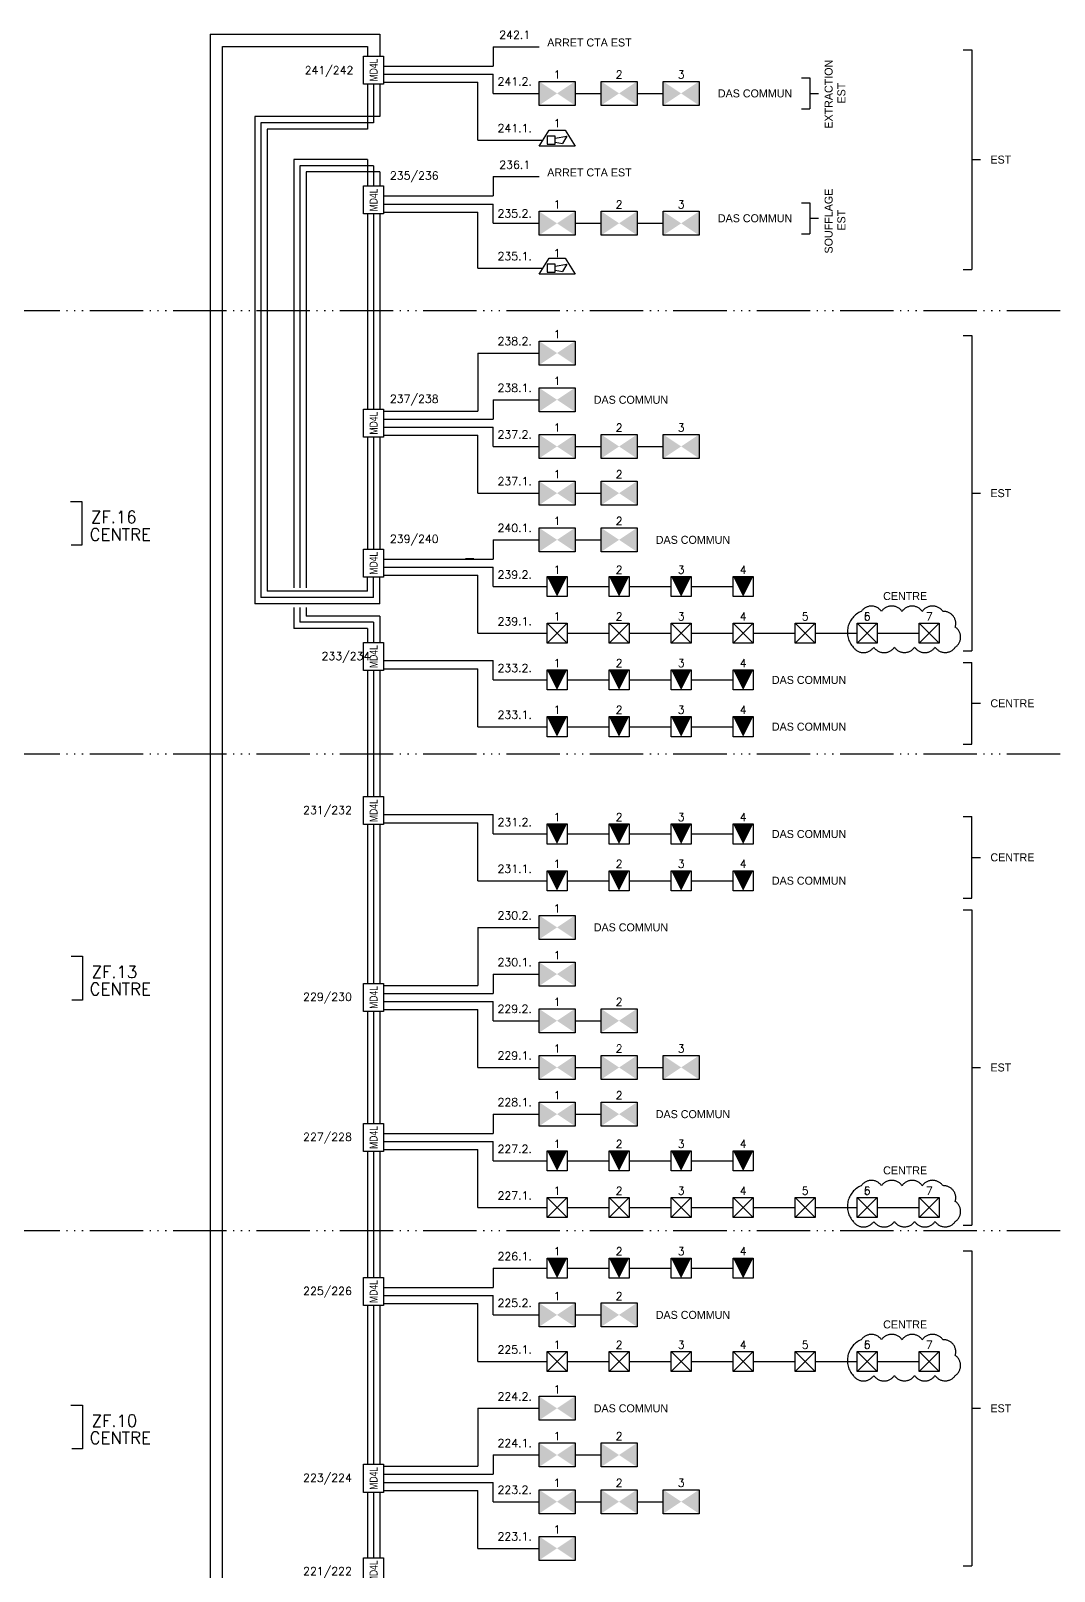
# Model space of a CAD drawing. Header units: millimetres. Extents: x 3366 to 4352, y -3415 to -2128.
# Drawn here: x 3896.4 to 4126.6, y -2689 to -2342.6 of the extents above; entities that cross this region are included whole.
import ezdxf
from ezdxf.enums import TextEntityAlignment as Align

# ---------------------------------------------------------------- set-up
doc = ezdxf.new("R2010")
doc.units = ezdxf.units.MM
doc.linetypes.add('ACAD_ISO06W100', pattern=[37.5, 24, -3, 0.5, -3, 0.5, -3, 0.5, -3])
for name, color, linetype in [('CCF', 6, 'Continuous'), ('JCC-ADRESSAGE', 6, 'Continuous'), ('JCC-ALARME GENERALE SELECTIVE', 3, 'Continuous'), ('JCC-CABLE1', 90, 'CABLE1'), ('JCC-CABLE2', 1, 'CABLE2'), ('JCC-CABLE3', 4, 'CABLE3'), ('JCC-CABLE4', 210, 'CABLE4'), ('JCC-CABLE5', 160, 'CABLE5'), ('JCC-ELEMENT DEPORTE_4 L DAS', 1, 'Continuous'), ('JCC-SYNOPTIQUE', 7, 'ACAD_ISO06W100')]:
    doc.layers.add(name, color=color, linetype=linetype)
for name, color, linetype, lineweight in [('JCC-DIFFUSEUR SONORE', 3, 'Continuous', 25), ('JCC-MD4L', 1, 'Continuous', 0), ('JCC-PCF', 1, 'Continuous', 25)]:
    doc.layers.add(name, color=color, linetype=linetype, lineweight=lineweight)
doc.styles.add('HELVL', font='ROMAND.SHX')
doc.styles.add('TEXTE', font='romans.shx')
doc.linetypes.add('CABLE1', pattern='A,3,-0.2,["/",Standard,S=1,R=0,X=0,Y=-0.5],-0.9', length=4.1)
doc.linetypes.add('CABLE2', pattern='A,3,-0.2,["//",Standard,S=1,R=0,X=0,Y=-0.5],-1.9', length=5.1)
doc.linetypes.add('CABLE3', pattern='A,3,-0.3,["*",Standard,S=1,R=0,X=0,Y=-0.5],-1', length=4.3)
doc.linetypes.add('CABLE4', pattern='A,3,-0.3,["**",Standard,S=1,R=0,X=0,Y=-0.5],-2', length=5.3)
doc.linetypes.add('CABLE5', pattern='A,3,-0.3,["~",Standard,S=1.5,R=0,X=0,Y=-0.85],-1.3', length=4.6)

# ---------------------------------------------------------------- blocks, each defined once
blk = doc.blocks.new('MD4L')
at = {"layer": 'JCC-ELEMENT DEPORTE_4 L DAS', "color": 0}
blk.add_lwpolyline([(-3.5, 2.5), (3.5, 2.5), (3.5, -2.5), (-3.5, -2.5)], close=True, dxfattribs=at)
at = {"layer": 'JCC-ADRESSAGE', "style": 'TEXTE'}
blk.add_attdef('ADRESSE', text='', height=3, dxfattribs=at).set_placement((0, 5), align=Align.MIDDLE)
at = {"layer": 'JCC-ELEMENT DEPORTE_4 L DAS', "color": 0, "width": 0.8}
blk.add_text('MD4L', height=2, dxfattribs=at).set_placement((0, 0), align=Align.MIDDLE_CENTER)
blk = doc.blocks.new('alarme générale selective')
at = {"layer": 'JCC-ALARME GENERALE SELECTIVE', "color": 0}
for p, q in [((2.5, -2.5), (-2.5, 2.5)), ((-2.5, -2.5), (2.5, 2.5))]:
    blk.add_line(p, q, dxfattribs=at)
blk.add_lwpolyline([(-2.5, 2.5), (2.5, 2.5), (2.5, -2.5), (-2.5, -2.5)], close=True, dxfattribs=at)
at = {"layer": 'JCC-ADRESSAGE', "style": 'TEXTE'}
blk.add_attdef('ADRESSE', text='', height=3, dxfattribs=at).set_placement((0, 5), align=Align.MIDDLE)
blk = doc.blocks.new('pcf')
for p, q in [((-2.5, -2.5), (-2.5, 2.5)), ((-2.5, 2.5), (2.5, 2.5)), ((2.5, 2.5), (2.5, -2.5)), ((2.5, -2.5), (-2.5, -2.5))]:
    blk.add_line(p, q)
blk.add_lwpolyline([(0, 2.5, 5, 0, 0), (0, -2.5, 0, 0, 0)], format="xyseb")
at = {"flags": 1}
for tag, p in [('SURVEILLANCE', (0.47, 9.4)), ('SYMB_GRAPH', (0.3, 7.54)), ('SYMB_VIC', (-0.15, 5.75)), ('MODULE', (-0.31, 2.9)), ('SYMB_VISIODEF', (0, 1.25)), ('ADRESSE', (0, -1.5)), ('METIER', (-0.07, -4.13)), ('VARIANTE', (0, -9.75)), ('POSITION', (0.16, -7.82)), ('CENTRALE', (0, -11.19)), ('TYPE', (0.31, -12.52))]:
    blk.add_attdef(tag, text='', height=2.5, dxfattribs=at).set_placement(p, align=Align.CENTER)
for tag, p in [('LIBELLE', (0, 4)), ('LIBELLEZONE', (0, -6.5))]:
    blk.add_attdef(tag, text='', height=2.5).set_placement(p, align=Align.CENTER)
blk = doc.blocks.new('ccf')
blk.add_lwpolyline([(-4.5, 3), (4.5, 3), (4.5, -3), (-4.5, -3)], close=True)
for points in [[(-4.5, 3), (0, 0), (-4.5, -3), (0, 0)], [(4.5, 3), (0, 0), (4.5, -3), (0, 0)]]:
    blk.add_solid(points)
at = {"flags": 1}
for tag, p in [('SURVEILLANCE', (-0.4, 9.45)), ('SYMB_GRAPH', (-1.11, 8.01)), ('SYMB_VIC', (-0.3, 5.75)), ('MODULE', (-1.19, 2.95)), ('SYMB_VISIODEF', (0, 1.25)), ('ADRESSE', (0, -1.5)), ('METIER', (-0.22, -4.11)), ('POSITION', (-0.72, -7.78)), ('VARIANTE', (0, -9.75)), ('TYPE', (-0.89, -9.34)), ('CENTRALE', (-0.3, -11.63))]:
    blk.add_attdef(tag, text='', height=2.5, dxfattribs=at).set_placement(p, align=Align.CENTER)
for tag, p in [('LIBELLE', (0, 4)), ('LIBELLEZONE', (0, -6.5))]:
    blk.add_attdef(tag, text='', height=2.5).set_placement(p, align=Align.CENTER)
blk = doc.blocks.new('avsu')
for p, q in [((-4.5, -2), (-2, 2)), ((-0.48, 0), (2.43, 0.51)), ((2.43, 0.51), (1.4, -1.33)), ((2, 2), (4.5, -2)), ((-0.48, -1), (1.4, -1.33))]:
    blk.add_line(p, q)
blk.add_lwpolyline([(-2.48, -1.5), (-0.48, -1.5), (-0.48, 0.5), (-2.48, 0.5)], close=True)
for points in [[(-2, 2), (2, 2)], [(4.5, -2), (-4.5, -2)]]:
    blk.add_lwpolyline(points)
at = {"flags": 1}
for tag, p in [('SURVEILLANCE', (1.17, 7.79)), ('SYMB_GRAPH', (0.72, 6.62)), ('SYMB_VIC', (0, 3.98)), ('SYMB_VISIODEF', (-0.02, 1.29)), ('ADRESSE', (-0.02, -1.46)), ('MODULE', (0.39, 1.29)), ('METIER', (-1.67, -3.65)), ('VARIANTE', (-0.02, -8.71)), ('POSITION', (0.86, -9.44)), ('CENTRALE', (-0.3, -10.37)), ('TYPE', (0.68, -10.99))]:
    blk.add_attdef(tag, text='', height=2.5, dxfattribs=at).set_placement(p, align=Align.CENTER)
for tag, p in [('LIBELLE', (-0.02, 3.04)), ('LIBELLEZONE', (-0.02, -5.46))]:
    blk.add_attdef(tag, text='', height=2.5).set_placement(p, align=Align.CENTER)

msp = doc.modelspace()

# ---------------------------------------------------------------- linework, layer by layer
for p, q in [((4000.45, -2346.17), (4010.74, -2346.17)), ((4000.45, -2346.17), (4000.45, -2350.52)), ((3975.78, -2350.52), (4000.45, -2350.52)), ((4000.45, -2375.39), (4010.74, -2375.39)), ((4000.45, -2375.39), (4000.45, -2379.74)), ((3975.78, -2379.74), (4000.45, -2379.74))]:
    msp.add_line(p, q)
at = {"color": 0}
for p, q in [((3905.34, -2448.45), (3907.95, -2448.45)), ((3907.95, -2448.45), (3907.95, -2458.31)), ((3907.95, -2458.31), (3905.5, -2458.31)), ((3905.48, -2550.74), (3908.09, -2550.74)), ((3908.09, -2550.74), (3908.09, -2560.6)), ((3908.09, -2560.6), (3905.63, -2560.6)), ((3905.47, -2651.7), (3908.08, -2651.7)), ((3908.08, -2651.7), (3908.08, -2661.56)), ((3908.08, -2661.56), (3905.63, -2661.56))]:
    msp.add_line(p, q, dxfattribs=at)
at = {"layer": 'JCC-CABLE1'}
for p, q in [((3936.8, -2343.32), (3974.92, -2343.32)), ((3974.92, -2343.32), (3974.92, -2348.27)), ((3974.92, -2354.57), (3974.92, -2361.9)), ((3975.78, -2354.14), (3996.99, -2354.14)), ((3996.99, -2367.18), (3996.99, -2354.14)), ((3974.92, -2361.9), (3946.8, -2361.9)), ((3946.8, -2361.9), (3946.8, -2471.45)), ((3996.99, -2367.18), (4011.58, -2367.18)), ((3974.92, -2374.32), (3958.35, -2374.32)), ((3958.35, -2374.32), (3958.35, -2467.84)), ((3974.92, -2374.32), (3974.92, -2377.49)), ((3975.78, -2383.36), (3996.99, -2383.36)), ((3996.99, -2395.97), (3996.99, -2383.36)), ((3974.92, -2383.79), (3974.92, -2427.68)), ((3996.99, -2395.97), (4011.58, -2395.97)), ((3974.92, -2433.98), (3974.92, -2459.19)), ((3974.92, -2471.45), (3974.92, -2465.49)), ((3975.78, -2465.06), (3996.99, -2465.06)), ((3996.99, -2478.09), (3996.99, -2465.06)), ((3974.92, -2471.45), (3946.8, -2471.45)), ((3958.35, -2472.27), (3958.35, -2474.23)), ((3974.92, -2474.23), (3958.35, -2474.23)), ((3974.92, -2474.23), (3974.92, -2480.19)), ((3996.99, -2478.09), (4012.54, -2478.09)), ((4017.04, -2478.09), (4026.49, -2478.09)), ((4030.99, -2478.09), (4040.45, -2478.09)), ((4044.95, -2478.09), (4054.4, -2478.09)), ((4058.9, -2478.09), (4068.35, -2478.09)), ((4072.85, -2478.09), (4082.31, -2478.09)), ((4086.81, -2478.09), (4096.26, -2478.09)), ((3974.92, -2486.49), (3974.92, -2514.84)), ((3974.92, -2521.14), (3974.92, -2556.85)), ((3974.92, -2563.15), (3974.92, -2588.35)), ((3974.92, -2594.65), (3974.92, -2623)), ((3975.78, -2594.23), (3996.99, -2594.23)), ((3996.99, -2607.26), (3996.99, -2594.23)), ((3996.99, -2607.26), (4012.54, -2607.26)), ((4017.04, -2607.26), (4026.49, -2607.26)), ((4030.99, -2607.26), (4040.45, -2607.26)), ((4044.95, -2607.26), (4054.4, -2607.26)), ((4058.9, -2607.26), (4068.35, -2607.26)), ((4072.85, -2607.26), (4082.31, -2607.26)), ((4086.81, -2607.26), (4096.26, -2607.26)), ((3974.92, -2629.3), (3974.92, -2665.01)), ((3975.78, -2628.87), (3996.99, -2628.87)), ((3996.99, -2641.9), (3996.99, -2628.87)), ((3996.99, -2641.9), (4012.54, -2641.9)), ((4017.04, -2641.9), (4026.49, -2641.9)), ((4030.99, -2641.9), (4040.45, -2641.9)), ((4044.95, -2641.9), (4054.4, -2641.9)), ((4058.9, -2641.9), (4068.35, -2641.9)), ((4072.85, -2641.9), (4082.31, -2641.9)), ((4086.81, -2641.9), (4096.26, -2641.9)), ((3974.92, -2671.31), (3974.92, -2686.02))]:
    msp.add_line(p, q, dxfattribs=at)
at = {"layer": 'JCC-CABLE1', "color": 1}
for p, q in [((3973.53, -2354.57), (3973.53, -2363.3)), ((3973.53, -2363.3), (3948.19, -2363.3)), ((3948.19, -2363.3), (3948.19, -2470.05)), ((3956.95, -2372.93), (3956.95, -2467.84)), ((3973.53, -2372.93), (3956.95, -2372.93)), ((3973.53, -2372.93), (3973.53, -2377.49)), ((3973.53, -2383.73), (3973.53, -2427.68)), ((3973.53, -2433.98), (3973.53, -2459.19)), ((3973.53, -2470.05), (3973.53, -2465.49)), ((3973.53, -2470.05), (3948.19, -2470.05)), ((3956.95, -2472.27), (3956.95, -2475.62)), ((3973.53, -2475.62), (3956.95, -2475.62)), ((3973.53, -2475.62), (3973.53, -2480.19)), ((3973.53, -2486.49), (3973.53, -2514.84)), ((3973.53, -2521.14), (3973.53, -2556.85)), ((3973.53, -2563.15), (3973.53, -2588.35)), ((3973.53, -2594.65), (3973.53, -2623)), ((3973.53, -2629.3), (3973.53, -2665.01)), ((3973.53, -2671.31), (3973.53, -2686.02))]:
    msp.add_line(p, q, dxfattribs=at)
at = {"layer": 'JCC-CABLE1'}
msp.add_lwpolyline([(3936.8, -2343.32), (3936.8, -3291.65), (3881.77, -3291.65), (3881.77, -3322.38)], dxfattribs=at)
at = {"layer": 'JCC-CABLE2'}
for p, q in [((3975.78, -2463.24), (4000.45, -2463.24)), ((4000.45, -2467.59), (4000.45, -2463.24)), ((4000.45, -2467.59), (4012.54, -2467.59)), ((4017.04, -2467.59), (4026.49, -2467.59)), ((4030.99, -2467.59), (4040.45, -2467.59)), ((4044.95, -2467.59), (4054.4, -2467.59)), ((3975.78, -2592.41), (4000.45, -2592.41)), ((4000.45, -2596.76), (4000.45, -2592.41)), ((4000.45, -2596.76), (4012.54, -2596.76)), ((4017.04, -2596.76), (4026.49, -2596.76)), ((4030.99, -2596.76), (4040.45, -2596.76)), ((4044.95, -2596.76), (4054.4, -2596.76)), ((4000.45, -2620.9), (4012.54, -2620.9)), ((4000.45, -2620.9), (4000.45, -2625.24)), ((4017.04, -2620.9), (4026.49, -2620.9)), ((4030.99, -2620.9), (4040.45, -2620.9)), ((4044.95, -2620.9), (4054.4, -2620.9)), ((3975.78, -2625.24), (4000.45, -2625.24))]:
    msp.add_line(p, q, dxfattribs=at)
at = {"layer": 'JCC-CABLE2', "color": 47}
msp.add_line((3994.21, -2461.28), (3996.09, -2461.28), dxfattribs=at)
at = {"layer": 'JCC-CABLE3'}
for p, q in [((3939.58, -2346.11), (3972.13, -2346.11)), ((3972.13, -2346.11), (3972.13, -2348.27)), ((3972.13, -2354.57), (3972.13, -2364.69)), ((3972.13, -2364.69), (3949.58, -2364.69)), ((3949.58, -2364.69), (3949.58, -2468.66)), ((3955.56, -2371.53), (3955.56, -2467.84)), ((3972.13, -2371.53), (3955.56, -2371.53)), ((3972.13, -2371.53), (3972.13, -2377.49)), ((3972.13, -2383.79), (3972.13, -2427.68)), ((3972.13, -2433.98), (3972.13, -2459.19)), ((3972.13, -2468.66), (3972.13, -2465.49)), ((3972.13, -2468.66), (3949.58, -2468.66)), ((3955.56, -2472.27), (3955.56, -2477.02)), ((3972.13, -2477.02), (3955.56, -2477.02)), ((3972.13, -2477.02), (3972.13, -2480.19)), ((3972.13, -2486.49), (3972.13, -2514.84)), ((3972.13, -2521.14), (3972.13, -2556.85)), ((3972.13, -2563.15), (3972.13, -2588.35)), ((3972.13, -2594.65), (3972.13, -2623)), ((3972.13, -2629.3), (3972.13, -2665.01)), ((3972.13, -2671.31), (3972.13, -2686.02))]:
    msp.add_line(p, q, dxfattribs=at)
msp.add_lwpolyline([(3899.48, -3377.5), (3899.48, -3396.94), (3861.52, -3396.94), (3861.52, -3293.43), (3939.58, -3293.43), (3939.58, -2346.11)], dxfattribs=at)
at = {"layer": 'JCC-CABLE4'}
for p, q in [((3975.78, -2352.33), (4000.45, -2352.33)), ((4000.45, -2356.67), (4000.45, -2352.33)), ((4000.45, -2356.67), (4010.74, -2356.67)), ((4018.84, -2356.67), (4024.73, -2356.67)), ((4032.79, -2356.67), (4038.68, -2356.67)), ((3975.78, -2381.55), (4000.45, -2381.55)), ((4000.45, -2385.89), (4000.45, -2381.55)), ((4000.45, -2385.89), (4010.74, -2385.89)), ((4018.84, -2385.89), (4024.73, -2385.89)), ((4032.79, -2385.89), (4038.68, -2385.89)), ((4000.45, -2425.58), (4010.74, -2425.58)), ((4000.45, -2425.58), (4000.45, -2429.92)), ((3975.78, -2429.92), (4000.45, -2429.92)), ((4000.45, -2457.08), (4010.74, -2457.08)), ((4000.45, -2457.08), (4000.45, -2461.43)), ((4018.84, -2457.08), (4024.73, -2457.08)), ((3975.78, -2461.43), (4000.45, -2461.43)), ((3996.99, -2544.24), (3996.99, -2557.28)), ((3996.99, -2544.24), (4010.74, -2544.24)), ((3975.78, -2557.28), (3996.99, -2557.28)), ((4000.45, -2586.25), (4010.74, -2586.25)), ((4000.45, -2586.25), (4000.45, -2590.6)), ((4018.84, -2586.25), (4024.73, -2586.25)), ((3975.78, -2590.6), (4000.45, -2590.6)), ((3975.78, -2627.06), (4000.45, -2627.06)), ((4000.45, -2631.4), (4000.45, -2627.06)), ((4000.45, -2631.4), (4010.74, -2631.4)), ((4018.84, -2631.4), (4024.73, -2631.4)), ((3996.99, -2652.41), (3996.99, -2665.44)), ((3996.99, -2652.41), (4010.74, -2652.41)), ((3975.78, -2665.44), (3996.99, -2665.44))]:
    msp.add_line(p, q, dxfattribs=at)
at = {"layer": 'JCC-CABLE4', "color": 31}
for p, q in [((3975.78, -2484.25), (4000.45, -2484.25)), ((3975.78, -2486.06), (3996.99, -2486.06)), ((3996.99, -2499.1), (3996.99, -2486.06)), ((4000.45, -2488.59), (4000.45, -2484.25)), ((4000.45, -2488.59), (4012.54, -2488.59)), ((4017.04, -2488.59), (4026.49, -2488.59)), ((4030.99, -2488.59), (4040.45, -2488.59)), ((4044.95, -2488.59), (4054.4, -2488.59)), ((3996.99, -2499.1), (4012.54, -2499.1)), ((4017.04, -2499.1), (4026.49, -2499.1)), ((4030.99, -2499.1), (4040.45, -2499.1)), ((4044.95, -2499.1), (4054.4, -2499.1)), ((3975.78, -2518.89), (4000.45, -2518.89)), ((3975.78, -2520.71), (3996.99, -2520.71)), ((3996.99, -2533.74), (3996.99, -2520.71)), ((4000.45, -2523.24), (4000.45, -2518.89)), ((4000.45, -2523.24), (4012.54, -2523.24)), ((4017.04, -2523.24), (4026.49, -2523.24)), ((4030.99, -2523.24), (4040.45, -2523.24)), ((4044.95, -2523.24), (4054.4, -2523.24)), ((3996.99, -2533.74), (4012.54, -2533.74)), ((4017.04, -2533.74), (4026.49, -2533.74)), ((4030.99, -2533.74), (4040.45, -2533.74)), ((4044.95, -2533.74), (4054.4, -2533.74))]:
    msp.add_line(p, q, dxfattribs=at)
at = {"layer": 'JCC-CABLE5', "linetype": 'CABLE5'}
for p, q in [((3996.99, -2415.07), (3996.99, -2428.11)), ((3996.99, -2415.07), (4010.74, -2415.07)), ((3975.78, -2428.11), (3996.99, -2428.11)), ((3975.78, -2431.73), (4000.45, -2431.73)), ((4000.45, -2436.08), (4000.45, -2431.73)), ((3975.78, -2433.55), (3996.99, -2433.55)), ((3996.99, -2446.58), (3996.99, -2433.55)), ((4000.45, -2436.08), (4010.74, -2436.08)), ((4018.84, -2436.08), (4024.73, -2436.08)), ((4032.79, -2436.08), (4038.68, -2436.08)), ((3996.99, -2446.58), (4010.74, -2446.58)), ((4018.84, -2446.58), (4024.73, -2446.58)), ((4000.45, -2554.75), (4010.74, -2554.75)), ((4000.45, -2554.75), (4000.45, -2559.09)), ((3975.78, -2559.09), (4000.45, -2559.09)), ((3975.78, -2560.9), (4000.45, -2560.9)), ((3975.78, -2562.72), (3996.99, -2562.72)), ((3996.99, -2575.75), (3996.99, -2562.72)), ((4000.45, -2565.25), (4000.45, -2560.9)), ((4000.45, -2565.25), (4010.74, -2565.25)), ((4018.84, -2565.25), (4024.73, -2565.25)), ((3996.99, -2575.75), (4010.74, -2575.75)), ((4018.84, -2575.75), (4024.73, -2575.75)), ((4032.79, -2575.75), (4038.68, -2575.75)), ((4000.45, -2662.91), (4010.74, -2662.91)), ((4000.45, -2662.91), (4000.45, -2667.25)), ((4018.84, -2662.91), (4024.73, -2662.91)), ((3975.78, -2667.25), (4000.45, -2667.25)), ((3975.78, -2669.07), (4000.45, -2669.07)), ((3975.78, -2670.88), (3996.99, -2670.88)), ((3996.99, -2683.91), (3996.99, -2670.88)), ((4000.45, -2673.41), (4000.45, -2669.07)), ((4000.45, -2673.41), (4010.74, -2673.41)), ((4018.84, -2673.41), (4024.73, -2673.41)), ((4032.79, -2673.41), (4038.68, -2673.41)), ((3996.99, -2683.91), (4010.74, -2683.91))]:
    msp.add_line(p, q, dxfattribs=at)
at = {"layer": 'JCC-SYNOPTIQUE', "color": 8, "linetype": 'ByBlock'}
for p, q in [((4106.16, -2346.84), (4108.08, -2346.84)), ((4108.08, -2346.84), (4108.08, -2396.28)), ((4069.77, -2353.18), (4071.68, -2353.18)), ((4071.68, -2353.18), (4071.68, -2360.16)), ((4071.68, -2356.67), (4073.6, -2356.67)), ((4069.77, -2360.16), (4071.68, -2360.16)), ((4108.08, -2371.56), (4110, -2371.56)), ((4069.77, -2381.26), (4071.68, -2381.26)), ((4071.68, -2381.26), (4071.68, -2388.24)), ((4071.68, -2384.75), (4073.6, -2384.75)), ((4069.77, -2388.24), (4071.68, -2388.24)), ((4106.16, -2396.28), (4108.08, -2396.28)), ((4106.16, -2411.13), (4108.08, -2411.13)), ((4108.08, -2411.13), (4108.08, -2482.03)), ((4108.08, -2446.58), (4110, -2446.58)), ((4106.16, -2482.03), (4108.08, -2482.03)), ((4106.16, -2484.65), (4108.08, -2484.65)), ((4108.08, -2503.04), (4108.08, -2484.65)), ((4108.08, -2493.84), (4110, -2493.84)), ((4106.16, -2503.04), (4108.08, -2503.04)), ((4106.16, -2519.3), (4108.08, -2519.3)), ((4108.08, -2537.68), (4108.08, -2519.3)), ((4108.08, -2528.49), (4110, -2528.49)), ((4106.16, -2537.68), (4108.08, -2537.68)), ((4106.16, -2540.3), (4108.08, -2540.3)), ((4108.08, -2540.3), (4108.08, -2611.2)), ((4108.08, -2575.75), (4110, -2575.75)), ((4106.16, -2611.2), (4108.08, -2611.2)), ((4106.16, -2616.96), (4108.08, -2616.96)), ((4108.08, -2616.96), (4108.08, -2687.86)), ((4108.08, -2652.41), (4110, -2652.41)), ((4106.16, -2687.86), (4108.08, -2687.86))]:
    msp.add_line(p, q, dxfattribs=at)
at = {"layer": 'JCC-SYNOPTIQUE', "color": 0, "ltscale": 0.5}
for p, q in [((3365.94, -2405.49), (4350.86, -2405.49)), ((3365.94, -2505.24), (4350.91, -2505.24)), ((3365.94, -2612.45), (4350.91, -2612.45))]:
    msp.add_line(p, q, dxfattribs=at)
at = {"layer": 'JCC-SYNOPTIQUE', "color": 8}
for points in [[(4081.41, -2481.24, 0.520567), (4086.03, -2481.24, 0.520567), (4090.66, -2481.24, 0.520567), (4095.2, -2481.24, 0.520567), (4099.82, -2481.24, 0.520567), (4104.36, -2481.24, 0.520567), (4104.36, -2476.7, 0.520567), (4101.55, -2473.17, 0.520567), (4096.92, -2473.17, 0.520567), (4092.38, -2473.17, 0.520567), (4087.76, -2473.17, 0.520567), (4083.22, -2473.17, 0.520567)], [(4081.41, -2610.41, 0.520567), (4086.03, -2610.41, 0.520567), (4090.66, -2610.41, 0.520567), (4095.2, -2610.41, 0.520567), (4099.82, -2610.41, 0.520567), (4104.36, -2610.41, 0.520567), (4104.36, -2605.87, 0.520567), (4101.55, -2602.34, 0.520567), (4096.92, -2602.34, 0.520567), (4092.38, -2602.34, 0.520567), (4087.76, -2602.34, 0.520567), (4083.22, -2602.34, 0.520567)], [(4081.41, -2645.05, 0.520567), (4086.03, -2645.05, 0.520567), (4090.66, -2645.05, 0.520567), (4095.2, -2645.05, 0.520567), (4099.82, -2645.05, 0.520567), (4104.36, -2645.05, 0.520567), (4104.36, -2640.52, 0.520567), (4101.55, -2636.98, 0.520567), (4096.92, -2636.98, 0.520567), (4092.38, -2636.98, 0.520567), (4087.76, -2636.98, 0.520567), (4083.22, -2636.98, 0.520567)]]:
    msp.add_lwpolyline(points, format="xyb", close=True, dxfattribs=at)

# ---------------------------------------------------------------- block references
at = {"layer": 'CCF', "xscale": 0.9, "yscale": 0.9, "zscale": 0.9}
for p in [(4014.79, -2356.67), (4028.74, -2356.67), (4042.7, -2356.67), (4014.79, -2385.89), (4028.74, -2385.89), (4042.7, -2385.89), (4014.79, -2415.07), (4014.79, -2425.58), (4014.79, -2436.08), (4028.74, -2436.08), (4042.7, -2436.08), (4014.79, -2446.58), (4028.74, -2446.58), (4014.79, -2457.08), (4028.74, -2457.08), (4014.79, -2544.24), (4014.79, -2554.75), (4014.79, -2565.25), (4028.74, -2565.25), (4014.79, -2575.75), (4028.74, -2575.75), (4042.7, -2575.75), (4014.79, -2586.25), (4028.74, -2586.25), (4014.79, -2631.4), (4028.74, -2631.4), (4014.79, -2652.41), (4014.79, -2662.91), (4028.74, -2662.91), (4014.79, -2673.41), (4028.74, -2673.41), (4042.7, -2673.41), (4014.79, -2683.91)]:
    msp.add_blockref('ccf', p, dxfattribs=at)
at = {"layer": 'JCC-ALARME GENERALE SELECTIVE', "lineweight": 0, "xscale": 0.9, "yscale": 0.9, "zscale": 0.9}
for p in [(4014.79, -2478.09), (4028.74, -2478.09), (4042.7, -2478.09), (4056.65, -2478.09), (4070.6, -2478.09), (4084.56, -2478.09), (4098.51, -2478.09), (4014.79, -2607.26), (4028.74, -2607.26), (4042.7, -2607.26), (4056.65, -2607.26), (4070.6, -2607.26), (4084.56, -2607.26), (4098.51, -2607.26), (4014.79, -2641.9), (4028.74, -2641.9), (4042.7, -2641.9), (4056.65, -2641.9), (4070.6, -2641.9), (4084.56, -2641.9), (4098.51, -2641.9)]:
    msp.add_blockref('alarme générale selective', p, dxfattribs=at)
at = {"layer": 'JCC-DIFFUSEUR SONORE', "xscale": 0.9, "yscale": 0.9, "zscale": 0.09000000000000001}
for p in [(4014.79, -2366.73), (4014.79, -2395.52)]:
    msp.add_blockref('avsu', p, dxfattribs=at)
at = {"layer": 'JCC-MD4L', "lineweight": 0, "xscale": 0.9, "yscale": 0.9, "zscale": 0.9, "rotation": 90}
for p in [(3973.53, -2351.42), (3973.53, -2380.64), (3973.53, -2430.83), (3973.53, -2462.34), (3973.53, -2483.34), (3973.53, -2517.99), (3973.53, -2560), (3973.53, -2591.5), (3973.53, -2626.15), (3973.53, -2668.16), (3973.53, -2689.17)]:
    msp.add_blockref('MD4L', p, dxfattribs=at)
at = {"layer": 'JCC-PCF', "color": 6, "xscale": 0.9, "yscale": 0.9, "zscale": 0.9}
for p in [(4014.79, -2467.59), (4028.74, -2467.59), (4042.7, -2467.59), (4056.65, -2467.59), (4014.79, -2488.59), (4028.74, -2488.59), (4042.7, -2488.59), (4056.65, -2488.59), (4014.79, -2499.1), (4028.74, -2499.1), (4042.7, -2499.1), (4056.65, -2499.1), (4014.79, -2523.24), (4028.74, -2523.24), (4042.7, -2523.24), (4056.65, -2523.24), (4014.79, -2533.74), (4028.74, -2533.74), (4042.7, -2533.74), (4056.65, -2533.74), (4014.79, -2596.76), (4028.74, -2596.76), (4042.7, -2596.76), (4056.65, -2596.76), (4014.79, -2620.9), (4028.74, -2620.9), (4042.7, -2620.9), (4056.65, -2620.9)]:
    msp.add_blockref('pcf', p, dxfattribs=at)

# ---------------------------------------------------------------- texts
at = {"color": 0, "style": 'HELVL'}
for s, p in [('ZF.16', (3909.98, -2453.31)), ('ZF.13', (3910.12, -2555.62)), ('ZF.10', (3910.11, -2656.58))]:
    msp.add_text(s, height=2.722, dxfattribs=at).set_placement(p)
for p in [(3909.67, -2455.89), (3909.67, -2558.1), (3909.67, -2659.03)]:
    msp.add_text('CENTRE', height=2.722, dxfattribs=at).set_placement(p, align=Align.MIDDLE_LEFT)
at = {"layer": 'JCC-ADRESSAGE', "style": 'TEXTE'}
for tag, p in [('242.1', (4005.27, -2343.49)), ('1', (4014.79, -2352.43)), ('2', (4028.74, -2352.43)), ('3', (4042.7, -2352.43)), ('241.2.', (4005.27, -2353.99)), ('1', (4014.79, -2363.38)), ('241.1.', (4005.27, -2364.5)), ('236.1', (4005.27, -2372.71)), ('235.2.', (4005.27, -2383.67)), ('1', (4014.79, -2381.65)), ('2', (4028.74, -2381.65)), ('3', (4042.7, -2381.65)), ('235.1.', (4005.27, -2393.29)), ('1', (4014.79, -2392.6)), ('1', (4014.79, -2410.83)), ('238.2.', (4005.27, -2412.39)), ('1', (4014.79, -2421.33)), ('238.1.', (4005.27, -2422.9)), ('1', (4014.79, -2431.84)), ('2', (4028.74, -2431.84)), ('3', (4042.7, -2431.84)), ('237.2.', (4005.27, -2433.4)), ('1', (4014.79, -2442.34)), ('2', (4028.74, -2442.34)), ('237.1.', (4005.27, -2443.9)), ('1', (4014.79, -2452.84)), ('2', (4028.74, -2452.84)), ('240.1.', (4005.27, -2454.41)), ('1', (4014.79, -2463.79)), ('2', (4028.74, -2463.79)), ('3', (4042.7, -2463.79)), ('4', (4056.65, -2463.79)), ('239.2.', (4005.27, -2464.91)), ('1', (4014.79, -2474.3)), ('2', (4028.74, -2474.3)), ('3', (4042.7, -2474.3)), ('4', (4056.65, -2474.3)), ('5', (4070.6, -2474.3)), ('5', (4084.56, -2474.3)), ('6', (4084.56, -2474.3)), ('7', (4098.51, -2474.3)), ('239.1.', (4005.27, -2475.41)), ('1', (4014.79, -2484.8)), ('2', (4028.74, -2484.8)), ('3', (4042.7, -2484.8)), ('4', (4056.65, -2484.8)), ('233.2.', (4005.27, -2485.91)), ('1', (4014.79, -2495.3)), ('2', (4028.74, -2495.3)), ('3', (4042.7, -2495.3)), ('4', (4056.65, -2495.3)), ('233.1.', (4005.27, -2496.42)), ('1', (4014.79, -2519.44)), ('2', (4028.74, -2519.44)), ('3', (4042.7, -2519.44)), ('4', (4056.65, -2519.44)), ('231.2.', (4005.27, -2520.56)), ('1', (4014.79, -2529.95)), ('2', (4028.74, -2529.95)), ('3', (4042.7, -2529.95)), ('4', (4056.65, -2529.95)), ('231.1.', (4005.27, -2531.06)), ('1', (4014.79, -2540)), ('230.2.', (4005.27, -2541.56)), ('1', (4014.79, -2550.5)), ('230.1.', (4005.27, -2552.07)), ('1', (4014.79, -2561)), ('2', (4028.74, -2561)), ('229.2.', (4005.27, -2562.57)), ('1', (4014.79, -2571.51)), ('2', (4028.74, -2571.51)), ('3', (4042.7, -2571.51)), ('229.1.', (4005.27, -2573.07)), ('228.1.', (4005.27, -2583.57)), ('1', (4014.79, -2582.01)), ('2', (4028.74, -2582.01)), ('227.2.', (4005.27, -2594.08)), ('1', (4014.79, -2592.96)), ('2', (4028.74, -2592.96)), ('3', (4042.7, -2592.96)), ('4', (4056.65, -2592.96)), ('227.1.', (4005.27, -2604.58)), ('1', (4014.79, -2603.47)), ('2', (4028.74, -2603.47)), ('3', (4042.7, -2603.47)), ('4', (4056.65, -2603.47)), ('5', (4070.6, -2603.47)), ('5', (4084.56, -2603.47)), ('6', (4084.56, -2603.47)), ('7', (4098.51, -2603.47)), ('226.1.', (4005.27, -2618.22)), ('1', (4014.79, -2617.1)), ('2', (4028.74, -2617.1)), ('3', (4042.7, -2617.1)), ('4', (4056.65, -2617.1)), ('225.2.', (4005.27, -2628.72)), ('1', (4014.79, -2627.16)), ('2', (4028.74, -2627.16)), ('225.1.', (4005.27, -2639.22)), ('1', (4014.79, -2638.11)), ('2', (4028.74, -2638.11)), ('3', (4042.7, -2638.11)), ('4', (4056.65, -2638.11)), ('5', (4070.6, -2638.11)), ('5', (4084.56, -2638.11)), ('6', (4084.56, -2638.11)), ('7', (4098.51, -2638.11)), ('224.2.', (4005.27, -2649.73)), ('1', (4014.79, -2648.16)), ('224.1.', (4005.27, -2660.23)), ('1', (4014.79, -2658.67)), ('2', (4028.74, -2658.67)), ('223.2.', (4005.27, -2670.73)), ('1', (4014.79, -2669.17)), ('2', (4028.74, -2669.17)), ('3', (4042.7, -2669.17)), ('223.1.', (4005.27, -2681.23)), ('1', (4014.79, -2679.67))]:
    msp.add_attdef(tag, text='', height=1.8, dxfattribs=at).set_placement(p, align=Align.MIDDLE_CENTER)
for tag, p in [('241/242', (3963.51, -2351.59)), ('235/236', (3982.68, -2375.29)), ('237/238', (3982.68, -2425.48)), ('239/240', (3982.68, -2456.99)), ('233/234', (3967.31, -2483.34)), ('231/232', (3963.17, -2517.99)), ('229/230', (3963.17, -2560)), ('227/228', (3963.17, -2591.5)), ('225/226', (3963.17, -2626.15)), ('223/224', (3963.17, -2668.16)), ('221/222', (3963.17, -2689.17))]:
    msp.add_attdef(tag, text='', height=1.8, dxfattribs=at).set_placement(p, align=Align.MIDDLE)
at = {"layer": 'JCC-SYNOPTIQUE', "color": 8}
for s, p in [('ARRET CTA EST', (4012.58, -2345.22)), ('DAS COMMUN', (4050.96, -2356.67)), ('EST', (4112.26, -2371.56)), ('ARRET CTA EST', (4012.58, -2374.44)), ('DAS COMMUN', (4050.96, -2384.75)), ('DAS COMMUN', (4023.05, -2425.58)), ('EST', (4112.26, -2446.58)), ('DAS COMMUN', (4037, -2457.08)), ('CENTRE', (4088.13, -2469.72)), ('DAS COMMUN', (4063.11, -2488.59)), ('CENTRE', (4112.26, -2493.84)), ('DAS COMMUN', (4063.11, -2499.1)), ('DAS COMMUN', (4063.11, -2523.24)), ('CENTRE', (4112.26, -2528.49)), ('DAS COMMUN', (4063.11, -2533.74)), ('DAS COMMUN', (4023.05, -2544.24)), ('EST', (4112.26, -2575.75)), ('DAS COMMUN', (4037, -2586.25)), ('CENTRE', (4088.13, -2598.89)), ('DAS COMMUN', (4037, -2631.4)), ('CENTRE', (4088.13, -2633.54)), ('DAS COMMUN', (4023.05, -2652.41)), ('EST', (4112.26, -2652.41))]:
    msp.add_text(s, height=1.8, dxfattribs=at).set_placement(p, align=Align.MIDDLE_LEFT)
for s, p in [('EXTRACTION', (4075.87, -2364.61)), ('EST', (4078.74, -2358.95)), ('SOUFFLAGE', (4075.87, -2392.68)), ('EST', (4078.74, -2387.53))]:
    msp.add_text(s, height=1.8, rotation=90, dxfattribs=at).set_placement(p, align=Align.MIDDLE_LEFT)

doc.saveas('drawing.dxf')
